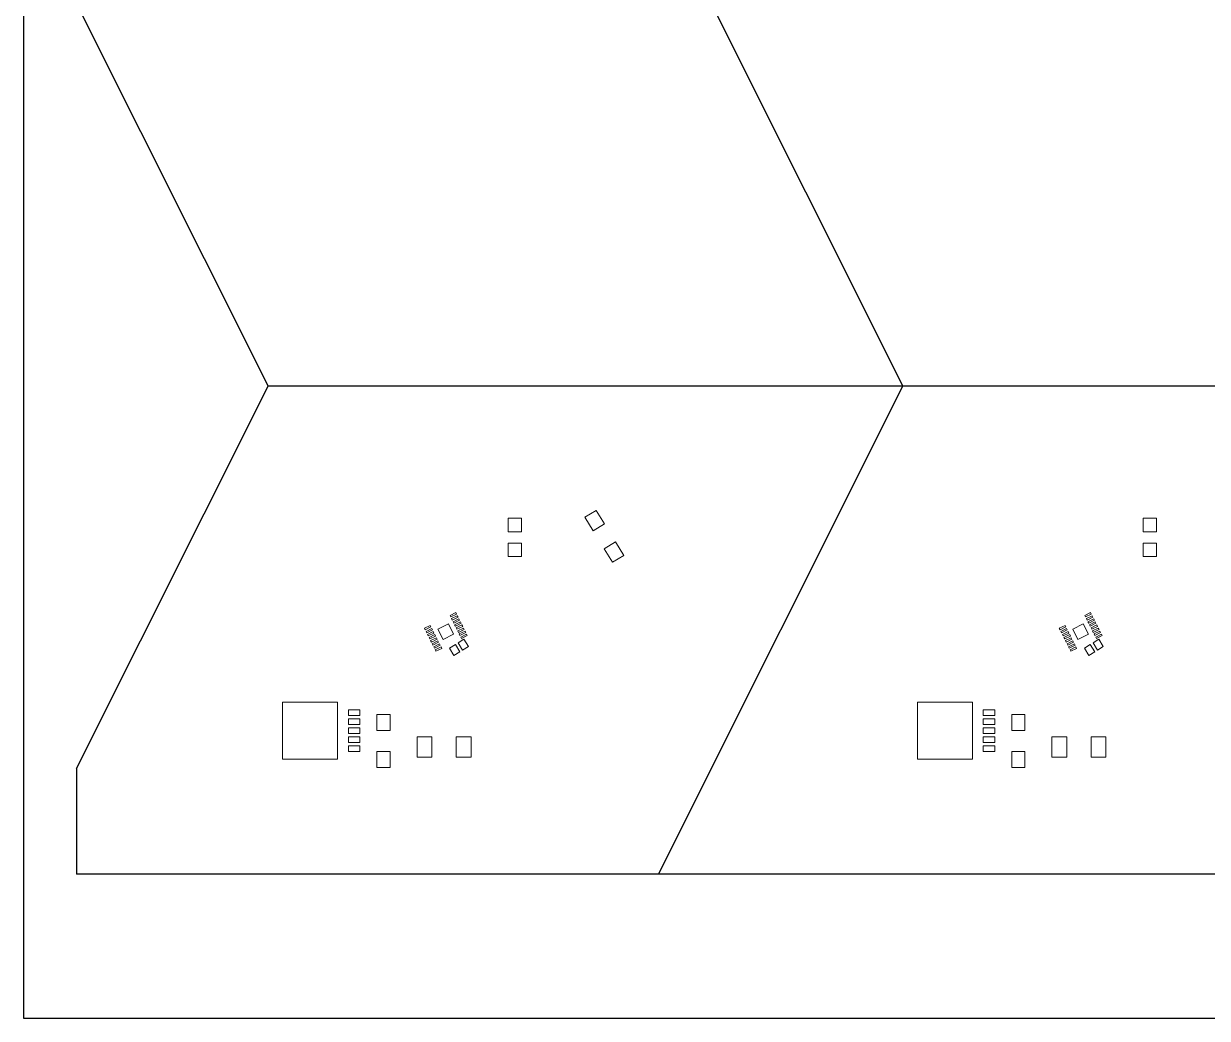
# Model space of a CAD drawing. Header units: inches. Extents: x 70 to 970, y -386 to 214.
# Drawn here: x 70.4 to 294.1, y -386.3 to -198.2 of the extents above; entities that cross this region are included whole.
import ezdxf

# ---------------------------------------------------------------- set-up
doc = ezdxf.new("R2010")
doc.units = ezdxf.units.IN
doc.header["$MEASUREMENT"] = 0

msp = doc.modelspace()

# ---------------------------------------------------------------- linework, layer by layer
at = {"color": 5}
for p in [(190.39, -174.5), (190.39, -359.06)]:
    msp.add_line(p, (236.6, -266.78), dxfattribs=at)
at = {"color": 6}
for p, q in [((80.39, -194.47), (116.6, -266.78)), ((80.39, -339.09), (116.6, -266.78)), ((80.39, -339.09), (80.39, -359.06)), ((910.39, -359.06), (80.39, -359.06))]:
    msp.add_line(p, q, dxfattribs=at)
at = {"color": 4}
msp.add_line((956.6, -266.78), (116.6, -266.78), dxfattribs=at)
at = {"color": 1, "lineweight": 0}
for p, q in [((178.6, -290.26), (176.47, -291.57)), ((180.16, -292.82), (178.6, -290.26)), ((164.52, -291.76), (161.98, -291.76)), ((161.98, -291.76), (161.98, -294.3)), ((164.52, -294.3), (164.52, -291.76)), ((176.47, -291.57), (178.03, -294.12)), ((178.03, -294.12), (180.16, -292.82)), ((284.52, -291.76), (281.98, -291.76)), ((281.98, -291.76), (281.98, -294.3)), ((284.52, -294.3), (284.52, -291.76)), ((161.98, -294.3), (164.52, -294.3)), ((281.98, -294.3), (284.52, -294.3)), ((161.98, -296.46), (161.98, -299)), ((164.52, -296.46), (161.98, -296.46)), ((164.52, -299), (164.52, -296.46)), ((182.25, -296.23), (180.12, -297.53)), ((180.12, -297.53), (181.69, -300.09)), ((183.82, -298.79), (182.25, -296.23)), ((281.98, -296.46), (281.98, -299)), ((284.52, -296.46), (281.98, -296.46)), ((284.52, -299), (284.52, -296.46)), ((161.98, -299), (164.52, -299)), ((181.69, -300.09), (183.82, -298.79)), ((281.98, -299), (284.52, -299)), ((152.07, -309.61), (150.98, -310.16)), ((150.98, -310.16), (151.11, -310.42)), ((151.11, -310.42), (152.2, -309.88)), ((152.36, -310.19), (151.27, -310.74)), ((151.27, -310.74), (151.41, -311)), ((151.41, -311), (152.49, -310.46)), ((152.65, -310.77), (151.56, -311.32)), ((152.2, -309.88), (152.07, -309.61)), ((152.49, -310.46), (152.36, -310.19)), ((152.78, -311.04), (152.65, -310.77)), ((272.07, -309.61), (270.98, -310.16)), ((270.98, -310.16), (271.11, -310.42)), ((271.11, -310.42), (272.2, -309.88)), ((272.36, -310.19), (271.27, -310.74)), ((271.27, -310.74), (271.41, -311)), ((271.41, -311), (272.49, -310.46)), ((272.65, -310.77), (271.56, -311.32)), ((272.2, -309.88), (272.07, -309.61)), ((272.49, -310.46), (272.36, -310.19)), ((272.78, -311.04), (272.65, -310.77)), ((147.24, -312.03), (146.15, -312.57)), ((146.15, -312.57), (146.29, -312.84)), ((146.29, -312.84), (147.37, -312.3)), ((147.53, -312.61), (146.44, -313.16)), ((146.44, -313.16), (146.58, -313.42)), ((146.58, -313.42), (147.66, -312.88)), ((147.82, -313.19), (146.74, -313.74)), ((147.37, -312.3), (147.24, -312.03)), ((147.66, -312.88), (147.53, -312.61)), ((147.95, -313.46), (147.82, -313.19)), ((150.66, -311.7), (148.68, -312.7)), ((148.68, -312.7), (149.67, -314.68)), ((151.66, -313.69), (150.66, -311.7)), ((151.56, -311.32), (151.7, -311.58)), ((151.7, -311.58), (152.78, -311.04)), ((152.94, -311.36), (151.85, -311.9)), ((151.85, -311.9), (151.99, -312.17)), ((151.99, -312.17), (153.07, -311.62)), ((153.23, -311.94), (152.15, -312.48)), ((152.15, -312.48), (152.28, -312.75)), ((152.28, -312.75), (153.37, -312.2)), ((153.52, -312.52), (152.44, -313.06)), ((152.44, -313.06), (152.57, -313.33)), ((152.57, -313.33), (153.66, -312.78)), ((153.81, -313.1), (152.73, -313.64)), ((153.07, -311.62), (152.94, -311.36)), ((153.37, -312.2), (153.23, -311.94)), ((153.66, -312.78), (153.52, -312.52)), ((153.95, -313.37), (153.81, -313.1)), ((267.24, -312.03), (266.15, -312.57)), ((266.15, -312.57), (266.29, -312.84)), ((266.29, -312.84), (267.37, -312.3)), ((267.53, -312.61), (266.44, -313.16)), ((266.44, -313.16), (266.58, -313.42)), ((266.58, -313.42), (267.66, -312.88)), ((267.82, -313.19), (266.74, -313.74)), ((267.37, -312.3), (267.24, -312.03)), ((267.66, -312.88), (267.53, -312.61)), ((267.95, -313.46), (267.82, -313.19)), ((270.66, -311.7), (268.68, -312.7)), ((268.68, -312.7), (269.67, -314.68)), ((271.66, -313.69), (270.66, -311.7)), ((271.56, -311.32), (271.7, -311.58)), ((271.7, -311.58), (272.78, -311.04)), ((272.94, -311.36), (271.85, -311.9)), ((271.85, -311.9), (271.99, -312.17)), ((271.99, -312.17), (273.07, -311.62)), ((273.23, -311.94), (272.15, -312.48)), ((272.15, -312.48), (272.28, -312.75)), ((272.28, -312.75), (273.37, -312.2)), ((273.52, -312.52), (272.44, -313.06)), ((272.44, -313.06), (272.57, -313.33)), ((272.57, -313.33), (273.66, -312.78)), ((273.81, -313.1), (272.73, -313.64)), ((273.07, -311.62), (272.94, -311.36)), ((273.37, -312.2), (273.23, -311.94)), ((273.66, -312.78), (273.52, -312.52)), ((273.95, -313.37), (273.81, -313.1)), ((146.74, -313.74), (146.87, -314)), ((146.87, -314), (147.95, -313.46)), ((148.11, -313.77), (147.03, -314.32)), ((147.03, -314.32), (147.16, -314.58)), ((147.16, -314.58), (148.25, -314.04)), ((148.4, -314.35), (147.32, -314.9)), ((147.32, -314.9), (147.45, -315.16)), ((147.45, -315.16), (148.54, -314.62)), ((148.69, -314.94), (147.61, -315.48)), ((147.74, -315.75), (148.83, -315.2)), ((148.25, -314.04), (148.11, -313.77)), ((148.54, -314.62), (148.4, -314.35)), ((148.83, -315.2), (148.69, -314.94)), ((149.67, -314.68), (151.66, -313.69)), ((153.62, -314.65), (152.52, -315.33)), ((152.52, -315.33), (153.35, -316.69)), ((152.73, -313.64), (152.86, -313.91)), ((152.86, -313.91), (153.95, -313.37)), ((154.11, -313.68), (153.02, -314.22)), ((153.02, -314.22), (153.15, -314.49)), ((153.15, -314.49), (154.24, -313.95)), ((154.46, -316.01), (153.62, -314.65)), ((154.24, -313.95), (154.11, -313.68)), ((266.74, -313.74), (266.87, -314)), ((266.87, -314), (267.95, -313.46)), ((268.11, -313.77), (267.03, -314.32)), ((267.03, -314.32), (267.16, -314.58)), ((267.16, -314.58), (268.25, -314.04)), ((268.4, -314.35), (267.32, -314.9)), ((267.32, -314.9), (267.45, -315.16)), ((267.45, -315.16), (268.54, -314.62)), ((268.69, -314.94), (267.61, -315.48)), ((267.74, -315.75), (268.83, -315.2)), ((268.25, -314.04), (268.11, -313.77)), ((268.54, -314.62), (268.4, -314.35)), ((268.83, -315.2), (268.69, -314.94)), ((269.67, -314.68), (271.66, -313.69)), ((273.62, -314.65), (272.52, -315.33)), ((272.52, -315.33), (273.35, -316.69)), ((272.73, -313.64), (272.86, -313.91)), ((272.86, -313.91), (273.95, -313.37)), ((274.11, -313.68), (273.02, -314.22)), ((273.02, -314.22), (273.15, -314.49)), ((273.15, -314.49), (274.24, -313.95)), ((274.46, -316.01), (273.62, -314.65)), ((274.24, -313.95), (274.11, -313.68)), ((147.61, -315.48), (147.74, -315.75)), ((148.99, -315.52), (147.9, -316.06)), ((147.9, -316.06), (148.03, -316.33)), ((148.03, -316.33), (149.12, -315.78)), ((149.28, -316.1), (148.19, -316.64)), ((148.19, -316.64), (148.32, -316.91)), ((148.32, -316.91), (149.41, -316.36)), ((149.12, -315.78), (148.99, -315.52)), ((149.41, -316.36), (149.28, -316.1)), ((152, -315.64), (150.9, -316.32)), ((150.9, -316.32), (151.73, -317.68)), ((151.73, -317.68), (152.84, -317)), ((152.84, -317), (152, -315.64)), ((153.35, -316.69), (154.46, -316.01)), ((267.61, -315.48), (267.74, -315.75)), ((268.99, -315.52), (267.9, -316.06)), ((267.9, -316.06), (268.03, -316.33)), ((268.03, -316.33), (269.12, -315.78)), ((269.28, -316.1), (268.19, -316.64)), ((268.19, -316.64), (268.32, -316.91)), ((268.32, -316.91), (269.41, -316.36)), ((269.12, -315.78), (268.99, -315.52)), ((269.41, -316.36), (269.28, -316.1)), ((272, -315.64), (270.9, -316.32)), ((270.9, -316.32), (271.73, -317.68)), ((271.73, -317.68), (272.84, -317)), ((272.84, -317), (272, -315.64)), ((273.35, -316.69), (274.46, -316.01)), ((119.32, -326.54), (119.32, -337.34)), ((129.73, -326.54), (119.32, -326.54)), ((129.73, -337.34), (129.73, -326.54)), ((239.32, -326.54), (239.32, -337.34)), ((249.73, -326.54), (239.32, -326.54)), ((249.73, -337.34), (249.73, -326.54)), ((131.77, -328), (131.77, -329.07)), ((133.93, -328), (131.77, -328)), ((133.93, -329.07), (133.93, -328)), ((139.66, -328.88), (137.16, -328.88)), ((137.16, -328.88), (137.16, -331.88)), ((139.66, -331.88), (139.66, -328.88)), ((251.77, -328), (251.77, -329.07)), ((253.93, -328), (251.77, -328)), ((253.93, -329.07), (253.93, -328)), ((259.66, -328.88), (257.16, -328.88)), ((257.16, -328.88), (257.16, -331.88)), ((259.66, -331.88), (259.66, -328.88)), ((131.77, -329.07), (133.93, -329.07)), ((131.77, -329.7), (131.77, -330.77)), ((133.93, -329.7), (131.77, -329.7)), ((131.77, -330.77), (133.93, -330.77)), ((133.93, -330.77), (133.93, -329.7)), ((251.77, -329.07), (253.93, -329.07)), ((251.77, -329.7), (251.77, -330.77)), ((253.93, -329.7), (251.77, -329.7)), ((251.77, -330.77), (253.93, -330.77)), ((253.93, -330.77), (253.93, -329.7)), ((131.77, -331.4), (131.77, -332.47)), ((133.93, -331.4), (131.77, -331.4)), ((131.77, -332.47), (133.93, -332.47)), ((131.77, -333.11), (131.77, -334.17)), ((133.93, -333.11), (131.77, -333.11)), ((133.93, -332.47), (133.93, -331.4)), ((133.93, -334.17), (133.93, -333.11)), ((137.16, -331.88), (139.66, -331.88)), ((147.55, -333.12), (144.75, -333.12)), ((144.75, -333.12), (144.75, -336.92)), ((147.55, -336.92), (147.55, -333.12)), ((154.95, -333.12), (152.15, -333.12)), ((152.15, -333.12), (152.15, -336.92)), ((154.95, -336.92), (154.95, -333.12)), ((251.77, -331.4), (251.77, -332.47)), ((253.93, -331.4), (251.77, -331.4)), ((251.77, -332.47), (253.93, -332.47)), ((251.77, -333.11), (251.77, -334.17)), ((253.93, -333.11), (251.77, -333.11)), ((253.93, -332.47), (253.93, -331.4)), ((253.93, -334.17), (253.93, -333.11)), ((257.16, -331.88), (259.66, -331.88)), ((267.55, -333.12), (264.75, -333.12)), ((264.75, -333.12), (264.75, -336.92)), ((267.55, -336.92), (267.55, -333.12)), ((274.95, -333.12), (272.15, -333.12)), ((272.15, -333.12), (272.15, -336.92)), ((274.95, -336.92), (274.95, -333.12)), ((131.77, -334.17), (133.93, -334.17)), ((131.77, -334.81), (131.77, -335.88)), ((133.93, -334.81), (131.77, -334.81)), ((133.93, -335.88), (133.93, -334.81)), ((251.77, -334.17), (253.93, -334.17)), ((251.77, -334.81), (251.77, -335.88)), ((253.93, -334.81), (251.77, -334.81)), ((253.93, -335.88), (253.93, -334.81)), ((119.32, -337.34), (129.73, -337.34)), ((131.77, -335.88), (133.93, -335.88)), ((139.66, -335.88), (137.16, -335.88)), ((137.16, -335.88), (137.16, -338.88)), ((139.66, -338.88), (139.66, -335.88)), ((144.75, -336.92), (147.55, -336.92)), ((152.15, -336.92), (154.95, -336.92)), ((239.32, -337.34), (249.73, -337.34)), ((251.77, -335.88), (253.93, -335.88)), ((259.66, -335.88), (257.16, -335.88)), ((257.16, -335.88), (257.16, -338.88)), ((259.66, -338.88), (259.66, -335.88)), ((264.75, -336.92), (267.55, -336.92)), ((272.15, -336.92), (274.95, -336.92)), ((137.16, -338.88), (139.66, -338.88)), ((257.16, -338.88), (259.66, -338.88))]:
    msp.add_line(p, q, dxfattribs=at)
msp.add_lwpolyline([(70.39, 213.68), (970.39, 213.68), (970.39, -386.32), (70.39, -386.32)], close=True)

doc.saveas('drawing.dxf')
